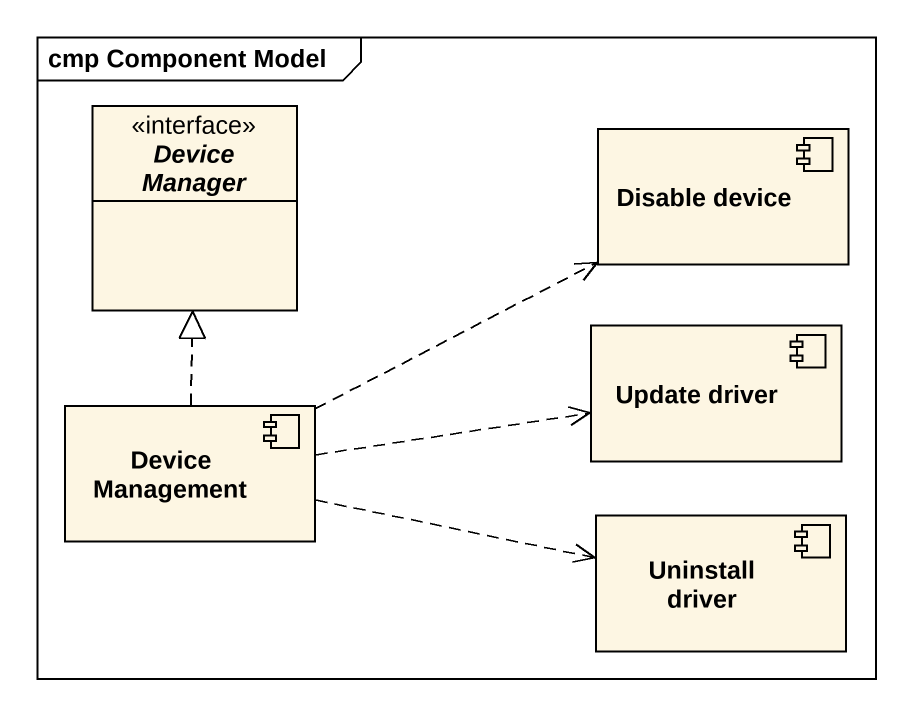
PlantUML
@startuml
mainframe cmp Component Model
allowmixing
hide circle
hide empty members
interface "Device Manager" as Device_Manager
component "Disable device" as Disable_device
component "Update driver" as Update_driver
component "Device Management" as Device_Management
component "Uninstall driver" as Uninstall_driver
Device_Management .up.|> Device_Manager
Device_Management .right.> Disable_device
Device_Management .right.> Update_driver
Device_Management .right.> Uninstall_driver
@enduml
